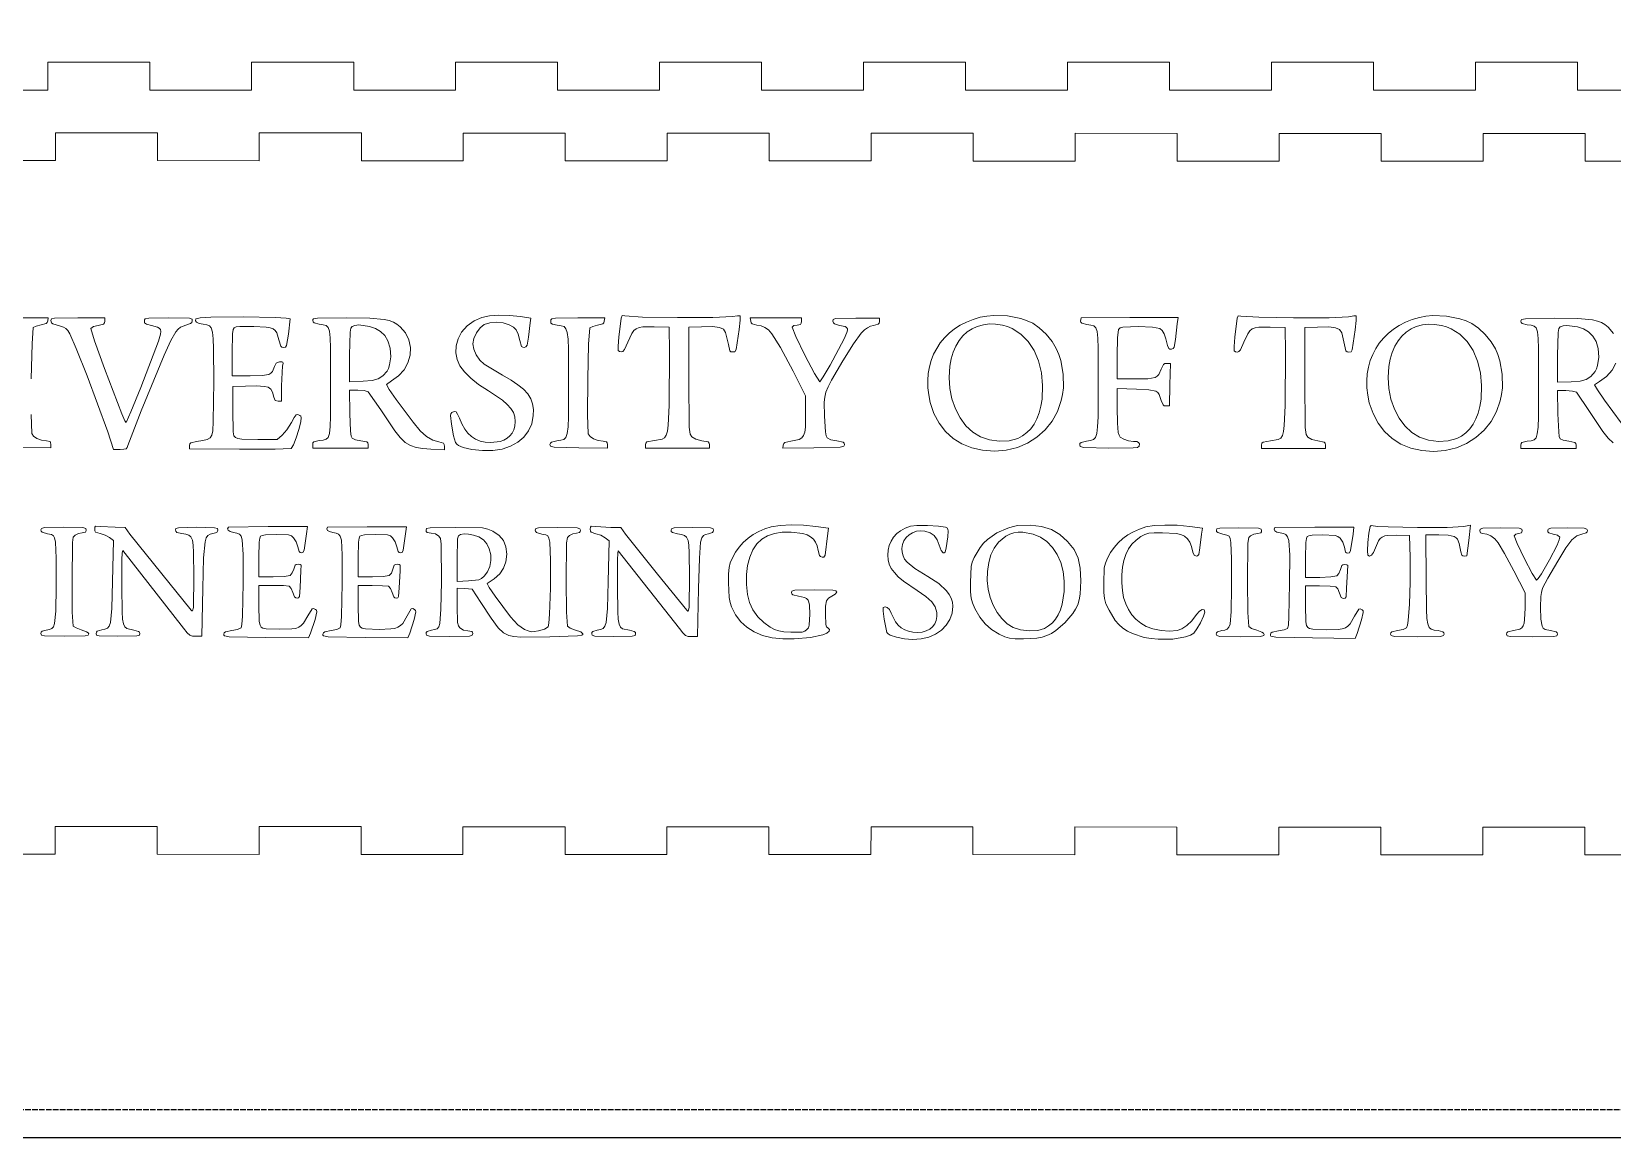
# Model space of a CAD drawing. Header units: millimetres. Extents: x 0 to 610, y 0 to 514.
# Drawn here: x 185.2 to 356.1, y 0 to 119.6 of the extents above; entities that cross this region are included whole.
import ezdxf

# ---------------------------------------------------------------- set-up
doc = ezdxf.new("R2010")
doc.units = ezdxf.units.MM
doc.header["$LTSCALE"] = 0.05
doc.linetypes.add('Dotted', pattern=[15, 12, -3])
doc.layers.get('0').update_dxf_attribs({"plot": 0})
doc.layers.add('CUT', color=1, linetype='Continuous', lineweight=0)
doc.layers.add('ETCH', color=5, linetype='Continuous', lineweight=0)

# ---------------------------------------------------------------- blocks, each defined once
blk = doc.blocks.new('back')
blk.add_lwpolyline([(303.21, 0), (314.23, 0), (314.23, 3), (325.26, 3), (325.26, 0), (336.28, 0), (336.28, 3), (347.31, 3), (347.31, 0), (358.33, 0), (358.33, 3), (369.36, 3), (369.36, 0), (380.38, 0), (380.38, 3), (391.41, 3), (391.41, 0), (402.44, 0), (402.44, 3), (413.46, 3), (413.46, 0), (424.49, 0), (424.49, 3), (435.51, 3), (435.51, 0), (446.54, 0), (446.54, 3), (457.56, 3), (457.56, 0), (468.59, 0), (468.59, 3), (479.62, 3), (479.62, 0), (490.64, 0)])
blk = doc.blocks.new('bottom_outer')
for points in [[(-303.21, 78), (-314.23, 78), (-314.23, 75), (-325.26, 75), (-325.26, 78), (-336.28, 78), (-336.28, 75), (-347.31, 75), (-347.31, 78), (-358.33, 78), (-358.33, 75), (-369.36, 75), (-369.36, 78), (-380.38, 78), (-380.38, 75), (-391.41, 75), (-391.41, 78), (-402.44, 78), (-402.44, 75), (-413.46, 75), (-413.46, 78), (-424.49, 78), (-424.49, 75), (-435.51, 75), (-435.51, 78), (-446.54, 78), (-446.54, 75), (-457.56, 75), (-457.56, 78), (-468.59, 78), (-468.59, 75), (-479.62, 75), (-479.62, 78), (-490.64, 78)], [(-490.64, 3), (-479.62, 3), (-479.62, 0), (-468.59, 0), (-468.59, 3), (-457.56, 3), (-457.56, 0), (-446.54, 0), (-446.54, 3), (-435.51, 3), (-435.51, 0), (-424.49, 0), (-424.49, 3), (-413.46, 3), (-413.46, 0), (-402.44, 0), (-402.44, 3), (-391.41, 3), (-391.41, 0), (-380.38, 0), (-380.38, 3), (-369.36, 3), (-369.36, 0), (-358.33, 0), (-358.33, 3), (-347.31, 3), (-347.31, 0), (-336.28, 0), (-336.28, 3), (-325.26, 3), (-325.26, 0), (-314.23, 0), (-314.23, 3), (-303.21, 3)]]:
    blk.add_lwpolyline(points)

msp = doc.modelspace()

# ---------------------------------------------------------------- linework, layer by layer
msp.add_lwpolyline([(0, 0), (610, 0), (610, 457), (0, 457)], close=True)
at = {"linetype": 'Dotted'}
msp.add_lwpolyline([(3, 3), (607, 3), (607, 454), (3, 454)], close=True, dxfattribs=at)
at = {"layer": 'ETCH'}
for points in [[(233.85, 88.66), (233.04, 88.3), (232.29, 87.75), (231.68, 87.08), (231.3, 86.36), (231.1, 85.57), (231.06, 84.83), (231.19, 84.12), (231.5, 83.43), (231.98, 82.76), (232.66, 82.09), (233.52, 81.41), (234.59, 80.71), (236.09, 79.7), (236.62, 79.24), (237.01, 78.8), (237.28, 78.36), (237.43, 77.9), (237.48, 77.42), (237.42, 76.91), (237.31, 76.5), (237.13, 76.14), (236.9, 75.84), (236.6, 75.59), (236.24, 75.39), (235.83, 75.25), (234.84, 75.14), (234.23, 75.18), (233.69, 75.29), (233.19, 75.49), (232.75, 75.77), (232.36, 76.14), (232.01, 76.59), (231.7, 77.14), (231.44, 77.77), (231.25, 78.21), (231.08, 78.44), (230.87, 78.49), (230.61, 78.37), (230.51, 78.25), (230.47, 78.04), (230.58, 77.1), (230.8, 75.84), (231.02, 75.14), (231.15, 74.94), (231.33, 74.8), (231.86, 74.59), (232.8, 74.39), (233.93, 74.27), (235.04, 74.27), (236.06, 74.42), (236.97, 74.72), (237.75, 75.16), (238.41, 75.71), (238.91, 76.39), (239.26, 77.17), (239.43, 78.04), (239.44, 78.7), (239.35, 79.3), (239.15, 79.86), (238.83, 80.38), (238.37, 80.89), (237.77, 81.38), (237.02, 81.89), (236.11, 82.41), (234.12, 83.59), (233.65, 84.04), (233.26, 84.62), (232.99, 85.23), (232.9, 85.79), (233, 86.38), (233.28, 86.98), (233.67, 87.52), (234.12, 87.88), (234.72, 88.07), (235.42, 88.14), (236.16, 88.07), (236.83, 87.86), (237.28, 87.61), (237.58, 87.3), (237.78, 86.84), (237.96, 86.16), (238.16, 85.52), (238.28, 85.43), (238.45, 85.42), (238.63, 85.49), (238.75, 85.65), (238.9, 86.54), (239.1, 88.09), (239.17, 88.58), (238.03, 88.75), (236.85, 88.87), (235.71, 88.9), (234.69, 88.83), (233.85, 88.66), (233.85, 88.66)], [(287.75, 88.68), (286.98, 88.45), (286.25, 88.16), (285.58, 87.81), (284.96, 87.41), (284.39, 86.95), (283.88, 86.45), (283.43, 85.9), (283.04, 85.31), (282.71, 84.68), (282.45, 84.01), (282.25, 83.31), (282.13, 82.59), (282.07, 81.84), (282.09, 81.06), (282.18, 80.27), (282.35, 79.47), (282.74, 78.28), (283.29, 77.24), (283.99, 76.34), (284.81, 75.58), (285.76, 74.99), (286.83, 74.55), (288, 74.29), (289.28, 74.2), (290.55, 74.3), (291.76, 74.59), (292.87, 75.06), (293.88, 75.7), (294.77, 76.5), (295.51, 77.43), (296.1, 78.49), (296.51, 79.66), (296.65, 80.34), (296.73, 81.05), (296.71, 82.53), (296.45, 83.99), (296.24, 84.66), (295.97, 85.29), (295.51, 86.05), (294.86, 86.83), (294.13, 87.52), (293.42, 88.02), (292.81, 88.3), (292.14, 88.53), (290.7, 88.83), (289.2, 88.88), (288.46, 88.81), (287.75, 88.68), (287.75, 88.68)], [(185.15, 82.01), (185.24, 85.79), (185.37, 87.56), (185.68, 87.71), (186.21, 87.84), (186.76, 88), (186.88, 88.12), (186.93, 88.29), (186.98, 88.63), (184.07, 88.63)], [(187.27, 88.33), (187.33, 88.09), (187.47, 87.96), (188.3, 87.73), (188.63, 87.61), (188.89, 87.46), (189.11, 87.23), (189.32, 86.9), (190.02, 85.31), (191.2, 82.33), (193.44, 76.27), (194.06, 74.39), (194.78, 74.39), (195.17, 74.4), (195.4, 74.45), (195.53, 74.58), (195.61, 74.82), (197.05, 78.56), (199.53, 84.57), (200.24, 86.16), (200.77, 87.11), (201.02, 87.4), (201.27, 87.6), (201.86, 87.81), (202.38, 87.99), (202.5, 88.12), (202.55, 88.29), (202.54, 88.48), (202.27, 88.58), (199.99, 88.63), (197.85, 88.59), (197.47, 88.52), (197.38, 88.4), (197.38, 88.06), (197.6, 87.93), (198.16, 87.78), (198.8, 87.61), (198.99, 87.49), (199.11, 87.34), (199.15, 87.13), (199.14, 86.86), (198.92, 86.08), (197.01, 81.09), (195.93, 78.45), (195.4, 77.3), (195.27, 77.47), (194.93, 78.25), (193.07, 83.15), (192, 86.11), (191.6, 87.47), (191.87, 87.66), (192.38, 87.79), (192.97, 87.94), (193.07, 88.06), (193.09, 88.26), (193.09, 88.63), (190.18, 88.63), (187.67, 88.59), (187.33, 88.5), (187.27, 88.33), (187.27, 88.33)], [(202.93, 88.52), (202.91, 88.3), (203.02, 88.14), (203.29, 88.01), (203.73, 87.92), (204.12, 87.86), (204.41, 87.75), (204.61, 87.52), (204.75, 87.08), (204.83, 86.36), (204.86, 85.28), (204.88, 81.73), (204.83, 77.41), (204.77, 76.38), (204.67, 75.92), (204.49, 75.65), (204.18, 75.47), (203.71, 75.34), (203, 75.23), (202.4, 75.09), (202.3, 74.98), (202.27, 74.8), (202.27, 74.46), (207.67, 74.43), (211.54, 74.43), (213.26, 74.5), (213.49, 74.88), (213.79, 75.64), (214.09, 76.54), (214.3, 77.37), (214.34, 77.84), (214.29, 77.98), (214.2, 78.07), (213.98, 78.17), (213.8, 78.12), (213.59, 77.84), (213.28, 77.29), (212.78, 76.5), (212.27, 75.91), (211.75, 75.45), (209.65, 75.45), (207.93, 75.51), (207.48, 75.57), (207.23, 75.67), (207.07, 75.86), (206.98, 76.27), (206.94, 78.55), (206.94, 81.2), (208.32, 81.24), (209.49, 81.25), (210.36, 81.2), (210.78, 81.1), (211.05, 80.91), (211.23, 80.57), (211.37, 80.02), (211.52, 79.68), (211.84, 79.59), (212.22, 79.59), (212.22, 81.26), (212.32, 83.42), (212.37, 83.68), (212.35, 83.82), (212.23, 83.86), (212, 83.84), (211.78, 83.8), (211.62, 83.71), (211.44, 83.35), (211.23, 82.8), (211.07, 82.62), (210.85, 82.5), (210.12, 82.37), (208.83, 82.34), (206.87, 82.35), (206.87, 84.86), (206.91, 86.9), (206.98, 87.35), (207.1, 87.55), (207.31, 87.63), (207.72, 87.68), (209.23, 87.67), (210.55, 87.6), (210.99, 87.53), (211.31, 87.41), (211.54, 87.24), (211.7, 86.99), (211.92, 86.23), (212.13, 85.55), (212.26, 85.44), (212.44, 85.41), (212.64, 85.44), (212.76, 85.62), (212.96, 86.84), (213.15, 88.5), (212.71, 88.59), (211.57, 88.66), (208.08, 88.71), (204.57, 88.67), (203.4, 88.61), (202.93, 88.52), (202.93, 88.52)], [(215.6, 88.33), (215.63, 88.17), (215.73, 88.07), (216.28, 87.93), (216.72, 87.87), (217.03, 87.78), (217.25, 87.57), (217.39, 87.16), (217.47, 86.45), (217.5, 85.36), (217.51, 81.67), (217.49, 77.96), (217.46, 76.85), (217.38, 76.12), (217.24, 75.69), (217.02, 75.48), (216.71, 75.39), (216.29, 75.34), (215.71, 75.21), (215.61, 75.09), (215.59, 74.9), (215.59, 74.53), (218.58, 74.53), (221.56, 74.53), (221.56, 74.9), (221.54, 75.09), (221.43, 75.21), (220.78, 75.33), (220.19, 75.44), (219.83, 75.59), (219.75, 75.82), (219.68, 76.35), (219.6, 78.28), (219.56, 80.81), (220.45, 80.81), (221.16, 80.75), (221.59, 80.62), (222.94, 78.66), (224.45, 76.4), (225.04, 75.67), (225.58, 75.15), (226.14, 74.8), (226.75, 74.58), (227.47, 74.47), (228.34, 74.41), (229.83, 74.33), (229.83, 74.71), (229.81, 74.92), (229.72, 75.05), (229.2, 75.19), (228.55, 75.37), (227.9, 75.77), (227.21, 76.41), (226.43, 77.32), (224.62, 79.77), (223.86, 80.88), (223.55, 81.42), (224.09, 81.79), (224.86, 82.33), (225.46, 83), (225.87, 83.76), (226.1, 84.58), (226.14, 85.42), (225.98, 86.23), (225.62, 86.99), (225.04, 87.65), (224.68, 87.93), (224.31, 88.16), (223.86, 88.33), (223.32, 88.45), (221.74, 88.58), (219.24, 88.62), (216.1, 88.58), (215.67, 88.49), (215.61, 88.42), (215.6, 88.33), (215.6, 88.33)], [(221.72, 87.68), (222.36, 87.47), (222.91, 87.15), (223.36, 86.7), (223.72, 86.12), (223.96, 85.35), (224.01, 84.41), (223.89, 83.52), (223.77, 83.15), (223.62, 82.86), (223.16, 82.33), (222.67, 82), (222, 81.83), (221.03, 81.76), (219.57, 81.7), (219.57, 84.61), (219.62, 87.07), (219.71, 87.51), (219.85, 87.68), (220.15, 87.8), (220.55, 87.84), (221.72, 87.68), (221.72, 87.68)], [(241.32, 88.38), (241.32, 88.04), (241.51, 87.92), (242.02, 87.81), (242.44, 87.75), (242.75, 87.66), (242.96, 87.44), (243.1, 87.01), (243.18, 86.3), (243.22, 85.21), (243.23, 81.56), (243.22, 77.91), (243.18, 76.82), (243.09, 76.11), (242.95, 75.69), (242.73, 75.47), (242.41, 75.38), (241.99, 75.32), (241.38, 75.17), (241.27, 75.06), (241.23, 74.91), (241.3, 74.73), (241.67, 74.64), (244.34, 74.55), (247.44, 74.52), (247.44, 74.9), (247.42, 75.1), (247.35, 75.21), (246.98, 75.29), (246.44, 75.35), (245.94, 75.53), (245.56, 75.78), (245.37, 76.08), (245.3, 78.12), (245.32, 81.99), (245.41, 85.76), (245.54, 87.53), (245.85, 87.68), (246.38, 87.81), (246.93, 87.97), (247.05, 88.09), (247.1, 88.27), (247.15, 88.61), (244.24, 88.61), (241.84, 88.57), (241.42, 88.5), (241.32, 88.38), (241.32, 88.38)], [(248.91, 88.59), (248.66, 86.54), (248.59, 85.54), (248.6, 85.07), (248.74, 84.97), (248.96, 84.93), (249.11, 84.99), (249.27, 85.18), (249.64, 86), (250.07, 86.93), (250.29, 87.23), (250.55, 87.44), (250.87, 87.57), (251.28, 87.64), (252.48, 87.65), (254.1, 87.61), (254.15, 84.93), (254.1, 79.14), (254, 77.02), (253.93, 76.36), (253.81, 75.92), (253.63, 75.64), (253.37, 75.48), (252.53, 75.34), (251.72, 75.2), (251.6, 75.08), (251.57, 74.89), (251.57, 74.52), (255.01, 74.52), (258.46, 74.51), (258.46, 74.88), (258.43, 75.08), (258.33, 75.2), (257.66, 75.33), (256.99, 75.48), (256.56, 75.74), (256.38, 76.03), (256.29, 76.8), (256.24, 81.83), (256.24, 87.61), (257.62, 87.65), (258.81, 87.66), (259.56, 87.58), (259.99, 87.38), (260.22, 87.02), (260.53, 85.74), (260.68, 85.06), (260.8, 84.95), (260.99, 84.92), (261.23, 84.95), (261.37, 85.2), (261.68, 87.34), (261.79, 88.37), (261.79, 88.84), (261.52, 88.84), (260.96, 88.75), (258.85, 88.65), (255.02, 88.64), (251.25, 88.7), (249.32, 88.82), (249.04, 88.85), (248.91, 88.59), (248.91, 88.59)], [(262.94, 88.26), (262.98, 88.08), (263.09, 87.96), (263.61, 87.83), (264.06, 87.74), (264.46, 87.58), (264.84, 87.3), (265.23, 86.87), (266.16, 85.4), (267.51, 82.84), (268.87, 80.19), (268.87, 78.45), (268.84, 76.8), (268.77, 76.26), (268.64, 75.89), (268.45, 75.63), (268.17, 75.47), (267.28, 75.29), (266.63, 75.15), (266.51, 75.03), (266.45, 74.85), (266.4, 74.51), (269.74, 74.54), (272.62, 74.62), (273.01, 74.72), (273.08, 74.89), (273.05, 75.05), (272.93, 75.16), (272.25, 75.31), (271.61, 75.44), (271.21, 75.63), (271.1, 75.84), (271.02, 76.27), (270.91, 77.98), (270.87, 79.48), (270.93, 80.04), (271.06, 80.57), (271.3, 81.16), (271.66, 81.87), (272.89, 83.96), (274.03, 85.79), (274.87, 86.94), (275.22, 87.3), (275.55, 87.55), (275.87, 87.7), (276.19, 87.78), (276.72, 87.92), (276.81, 88.04), (276.84, 88.23), (276.84, 88.59), (274.3, 88.59), (272.09, 88.55), (271.83, 88.45), (271.82, 88.26), (271.87, 88.08), (271.99, 87.96), (272.53, 87.8), (273.13, 87.66), (273.29, 87.57), (273.38, 87.44), (273.4, 87.27), (273.34, 87.03), (273.02, 86.33), (271.51, 83.51), (270.76, 82.24), (270.39, 81.71), (269.83, 82.6), (268.79, 84.57), (267.81, 86.59), (267.41, 87.6), (267.6, 87.77), (267.96, 87.83), (268.33, 87.9), (268.4, 88.02), (268.42, 88.21), (268.42, 88.6), (265.65, 88.6), (262.89, 88.6), (262.94, 88.26), (262.94, 88.26)], [(290.14, 87.81), (290.68, 87.66), (291.19, 87.45), (292.12, 86.86), (292.91, 86.07), (293.56, 85.09), (294.04, 83.96), (294.36, 82.68), (294.49, 81.3), (294.43, 79.83), (294.3, 79.05), (294.12, 78.34), (293.88, 77.7), (293.57, 77.13), (293.22, 76.62), (292.8, 76.2), (292.33, 75.85), (291.81, 75.57), (290.88, 75.33), (289.81, 75.28), (288.73, 75.41), (287.78, 75.73), (286.94, 76.25), (286.19, 76.95), (285.56, 77.8), (285.06, 78.77), (284.68, 79.84), (284.45, 80.98), (284.37, 82.17), (284.46, 83.38), (284.61, 84.17), (284.83, 84.9), (285.12, 85.56), (285.47, 86.15), (285.88, 86.66), (286.35, 87.09), (286.86, 87.43), (287.43, 87.68), (288.1, 87.87), (288.74, 87.95), (289.4, 87.93), (290.14, 87.81), (290.14, 87.81)], [(298.64, 88.6), (298.58, 88.26), (298.61, 88.13), (298.73, 88.03), (299.27, 87.89), (299.7, 87.83), (300.01, 87.74), (300.23, 87.54), (300.37, 87.12), (300.45, 86.41), (300.48, 85.32), (300.49, 81.63), (300.48, 77.92), (300.44, 76.81), (300.35, 76.09), (300.21, 75.66), (299.99, 75.45), (299.67, 75.35), (299.25, 75.29), (298.64, 75.14), (298.53, 75.04), (298.5, 74.88), (298.56, 74.71), (298.94, 74.61), (301.65, 74.53), (304.29, 74.54), (304.75, 74.61), (304.91, 74.74), (304.96, 74.98), (304.87, 75.14), (304.66, 75.23), (304.3, 75.26), (303.77, 75.32), (303.26, 75.48), (302.88, 75.72), (302.76, 75.93), (302.67, 76.23), (302.58, 77.22), (302.55, 78.91), (302.56, 80.96), (304.64, 80.89), (305.99, 80.84), (306.72, 80.69), (306.94, 80.55), (307.09, 80.34), (307.32, 79.67), (307.51, 79.2), (307.64, 79.11), (307.84, 79.09), (308.2, 79.09), (308.25, 81.38), (308.3, 83.68), (307.9, 83.68), (307.7, 83.66), (307.55, 83.56), (307.32, 83.07), (307.07, 82.49), (306.89, 82.3), (306.65, 82.17), (305.86, 82.03), (304.52, 82), (302.56, 82), (302.56, 84.54), (302.6, 86.44), (302.71, 87.37), (302.86, 87.53), (303.16, 87.61), (304.82, 87.66), (306.37, 87.61), (307.15, 87.46), (307.41, 87.25), (307.63, 86.88), (307.82, 86.34), (307.99, 85.62), (308.13, 85.29), (308.25, 85.23), (308.42, 85.24), (308.6, 85.3), (308.72, 85.45), (308.87, 86.28), (309.05, 87.97), (309.14, 88.65), (303.92, 88.66), (298.64, 88.6), (298.64, 88.6)], [(315.51, 88.56), (315.26, 86.51), (315.19, 85.51), (315.2, 85.04), (315.34, 84.94), (315.56, 84.9), (315.71, 84.96), (315.87, 85.15), (316.25, 85.97), (316.67, 86.9), (316.89, 87.2), (317.15, 87.41), (317.47, 87.54), (317.88, 87.61), (319.08, 87.62), (320.7, 87.58), (320.75, 84.9), (320.7, 79.11), (320.6, 76.99), (320.53, 76.33), (320.41, 75.89), (320.23, 75.61), (319.97, 75.45), (319.13, 75.32), (318.32, 75.17), (318.2, 75.05), (318.17, 74.86), (318.17, 74.49), (321.61, 74.49), (325.06, 74.49), (325.06, 74.85), (325.03, 75.05), (324.93, 75.17), (324.26, 75.3), (323.59, 75.45), (323.16, 75.71), (322.98, 76), (322.89, 76.77), (322.84, 81.81), (322.84, 87.58), (324.22, 87.62), (325.42, 87.63), (326.16, 87.55), (326.59, 87.35), (326.83, 86.99), (327.13, 85.71), (327.28, 85.03), (327.4, 84.92), (327.59, 84.9), (327.83, 84.92), (327.97, 85.17), (328.28, 87.31), (328.39, 88.34), (328.39, 88.82), (328.12, 88.82), (327.56, 88.72), (325.45, 88.62), (321.62, 88.61), (317.85, 88.67), (315.92, 88.79), (315.64, 88.82), (315.51, 88.56), (315.51, 88.56)], [(335.22, 88.66), (334.44, 88.43), (333.72, 88.14), (333.04, 87.79), (332.42, 87.39), (331.85, 86.93), (331.34, 86.43), (330.89, 85.88), (330.5, 85.29), (330.18, 84.66), (329.91, 83.99), (329.72, 83.29), (329.59, 82.57), (329.53, 81.81), (329.55, 81.04), (329.64, 80.25), (329.81, 79.44), (330.21, 78.26), (330.76, 77.22), (331.45, 76.32), (332.27, 75.56), (333.23, 74.97), (334.29, 74.53), (335.47, 74.27), (336.74, 74.17), (338.01, 74.28), (339.22, 74.57), (340.33, 75.04), (341.34, 75.68), (342.23, 76.48), (342.97, 77.41), (343.56, 78.47), (343.97, 79.64), (344.11, 80.32), (344.19, 81.03), (344.17, 82.51), (343.91, 83.96), (343.7, 84.64), (343.44, 85.27), (342.97, 86.03), (342.33, 86.81), (341.6, 87.49), (340.88, 88), (340.27, 88.28), (339.6, 88.51), (338.16, 88.81), (336.66, 88.86), (335.92, 88.79), (335.22, 88.66), (335.22, 88.66)], [(337.6, 87.79), (338.14, 87.64), (338.65, 87.43), (339.58, 86.84), (340.38, 86.05), (341.02, 85.07), (341.51, 83.93), (341.82, 82.66), (341.95, 81.28), (341.89, 79.81), (341.76, 79.03), (341.58, 78.32), (341.34, 77.68), (341.04, 77.1), (340.68, 76.6), (340.26, 76.18), (339.79, 75.83), (339.27, 75.55), (338.34, 75.31), (337.27, 75.26), (336.19, 75.39), (335.24, 75.71), (334.4, 76.23), (333.66, 76.93), (333.03, 77.78), (332.52, 78.75), (332.14, 79.82), (331.91, 80.96), (331.84, 82.15), (331.92, 83.36), (332.07, 84.15), (332.29, 84.88), (332.58, 85.54), (332.93, 86.13), (333.34, 86.64), (333.81, 87.07), (334.33, 87.41), (334.89, 87.66), (335.56, 87.85), (336.2, 87.93), (336.86, 87.91), (337.6, 87.79), (337.6, 87.79)], [(356.22, 86.93), (355.64, 87.59), (355.28, 87.88), (354.9, 88.1), (354.46, 88.27), (353.92, 88.39), (352.34, 88.53), (349.84, 88.56), (346.7, 88.52), (346.27, 88.43), (346.21, 88.36), (346.19, 88.27), (346.19, 88.27)], [(346.19, 88.27), (346.22, 88.12), (346.33, 88.01), (346.88, 87.87), (347.31, 87.81), (347.63, 87.72), (347.85, 87.52), (347.99, 87.1), (348.07, 86.39), (348.1, 85.3), (348.1, 81.61), (348.09, 77.9), (348.05, 76.79), (347.97, 76.07), (347.83, 75.64), (347.62, 75.42), (347.31, 75.33), (346.89, 75.29), (346.31, 75.15), (346.21, 75.03), (346.19, 74.84), (346.19, 74.48), (349.17, 74.48), (352.16, 74.47), (352.16, 74.84), (352.14, 75.04), (352.03, 75.15), (351.38, 75.27), (350.78, 75.38), (350.43, 75.53), (350.35, 75.77), (350.28, 76.29), (350.2, 78.23), (350.16, 80.75), (351.04, 80.75), (351.76, 80.69), (352.19, 80.57), (353.54, 78.61), (355.04, 76.34), (355.63, 75.61), (356.18, 75.09)], [(352.32, 87.63), (352.96, 87.42), (353.5, 87.09), (353.96, 86.64), (354.32, 86.06), (354.55, 85.29), (354.61, 84.36), (354.49, 83.46), (354.37, 83.09), (354.21, 82.8), (353.76, 82.27), (353.26, 81.95), (352.6, 81.78), (351.63, 81.7), (350.17, 81.64), (350.17, 84.55), (350.22, 87.02), (350.3, 87.46), (350.45, 87.63), (350.75, 87.75), (351.15, 87.79), (352.32, 87.63), (352.32, 87.63)], [(357.03, 77.26), (355.22, 79.71), (354.46, 80.83), (354.15, 81.36), (354.69, 81.73), (355.46, 82.27), (356.06, 82.94), (356.47, 83.71)], [(184.17, 74.58), (187.27, 74.55), (187.27, 74.93), (187.25, 75.12), (187.18, 75.24), (186.81, 75.31), (186.27, 75.38), (185.77, 75.56), (185.39, 75.81), (185.2, 76.11), (185.13, 78.15)], [(186.19, 65.7), (186.22, 65.55), (186.34, 65.44), (186.91, 65.27), (187.34, 65.18), (187.57, 65.05), (187.68, 64.81), (187.77, 64.36), (187.84, 62.63), (187.84, 59.53), (187.8, 56.91), (187.67, 55.56), (187.55, 55.21), (187.37, 55.02), (187.12, 54.92), (186.78, 54.86), (186.32, 54.72), (186.22, 54.61), (186.18, 54.47), (186.25, 54.31), (186.58, 54.23), (188.8, 54.18), (190.98, 54.23), (191.31, 54.3), (191.36, 54.44), (191.29, 54.56), (191.13, 54.68), (190.56, 54.89), (190, 55.09), (189.69, 55.28), (189.59, 56.8), (189.56, 60.18), (189.6, 64.32), (189.7, 64.91), (189.89, 65.11), (190.26, 65.29), (190.66, 65.36), (191, 65.43), (191.07, 65.52), (191.09, 65.66), (191.04, 65.83), (190.74, 65.93), (188.64, 65.97), (186.57, 65.93), (186.25, 65.85), (186.19, 65.7), (186.19, 65.7)], [(192.01, 65.79), (192.03, 65.58), (192.11, 65.45), (192.59, 65.3), (193.14, 65.13), (193.61, 64.87), (194.04, 64.53), (193.95, 60.11), (193.87, 57.2), (193.71, 55.68), (193.58, 55.29), (193.38, 55.06), (193.12, 54.94), (192.77, 54.87), (192.29, 54.73), (192.19, 54.62), (192.16, 54.47), (192.21, 54.31), (192.5, 54.22), (194.53, 54.18), (196.55, 54.22), (196.84, 54.31), (196.9, 54.47), (196.87, 54.61), (196.76, 54.71), (196.23, 54.85), (195.49, 55.01), (195.27, 55.19), (195.12, 55.51), (195.03, 56.04), (194.98, 56.84), (194.94, 59.49), (194.95, 62.44), (194.99, 63.22), (195.04, 63.44), (201.63, 55.06), (202.02, 54.57), (202.3, 54.3), (202.57, 54.2), (202.95, 54.18), (203.59, 54.18), (203.7, 59.35), (203.79, 62.66), (203.94, 64.39), (204.06, 64.84), (204.24, 65.09), (204.48, 65.22), (204.79, 65.29), (205.2, 65.42), (205.3, 65.53), (205.33, 65.67), (205.27, 65.84), (204.98, 65.92), (203.03, 65.97), (201.08, 65.92), (200.79, 65.84), (200.73, 65.68), (200.77, 65.53), (200.88, 65.42), (201.44, 65.28), (201.87, 65.21), (202.19, 65.11), (202.42, 64.92), (202.57, 64.58), (202.66, 64.04), (202.71, 63.24), (202.72, 60.65), (202.68, 57.31), (202.6, 56.93), (202.53, 56.94), (202.45, 57.02), (199.26, 60.93), (195.82, 65.23), (195.3, 65.95), (194.23, 65.97), (192.59, 66.06), (192.1, 66.09), (192.02, 65.99), (192.01, 65.79), (192.01, 65.79)], [(206.46, 65.98), (206.37, 65.8), (206.45, 65.64), (206.67, 65.5), (207.03, 65.41), (207.38, 65.34), (207.65, 65.23), (207.83, 65), (207.96, 64.6), (208.06, 63.01), (208.05, 59.95), (207.98, 56.34), (207.92, 55.44), (207.83, 55.09), (207.46, 54.93), (206.84, 54.82), (206.16, 54.67), (206.02, 54.56), (205.97, 54.4), (205.96, 54.3), (206.03, 54.23), (206.54, 54.13), (210.53, 54.05), (215.14, 54), (215.35, 54.52), (215.83, 56.01), (216.01, 56.81), (215.98, 56.99), (215.87, 57.09), (215.68, 57.2), (215.52, 57.16), (215.06, 56.39), (214.59, 55.59), (214.35, 55.33), (214.08, 55.15), (213.74, 55.04), (213.31, 54.97), (212.04, 54.94), (210.56, 54.99), (210.2, 55.06), (210.01, 55.18), (209.89, 55.39), (209.81, 55.78), (209.76, 57.56), (209.77, 59.69), (211.28, 59.68), (212.43, 59.66), (213.04, 59.59), (213.26, 59.35), (213.44, 58.9), (213.63, 58.44), (213.75, 58.34), (213.9, 58.31), (214.06, 58.34), (214.15, 58.49), (214.21, 59.44), (214.3, 61.28), (214.33, 61.88), (214.23, 61.96), (214.01, 61.98), (213.81, 61.96), (213.68, 61.88), (213.53, 61.44), (213.37, 61.03), (213.13, 60.76), (212.48, 60.65), (211.31, 60.6), (209.77, 60.6), (209.77, 62.72), (209.81, 64.36), (209.87, 64.8), (209.95, 65.01), (210.13, 65.09), (210.48, 65.15), (211.64, 65.2), (212.97, 65.14), (213.27, 65.03), (213.5, 64.84), (213.78, 64.4), (213.96, 63.85), (214.1, 63.34), (214.21, 63.24), (214.34, 63.2), (214.52, 63.25), (214.65, 63.49), (214.91, 65.27), (215, 66.04), (210.76, 66.04), (206.46, 65.98), (206.46, 65.98)], [(217.18, 65.97), (217.09, 65.8), (217.17, 65.63), (217.39, 65.5), (217.74, 65.41), (218.1, 65.34), (218.36, 65.22), (218.55, 64.99), (218.68, 64.59), (218.78, 63), (218.77, 59.94), (218.69, 56.33), (218.63, 55.43), (218.55, 55.09), (218.18, 54.93), (217.56, 54.81), (216.88, 54.66), (216.74, 54.55), (216.68, 54.4), (216.68, 54.3), (216.74, 54.22), (217.26, 54.13), (221.25, 54.05), (225.85, 54), (226.07, 54.52), (226.54, 56), (226.73, 56.81), (226.7, 56.98), (226.59, 57.09), (226.39, 57.19), (226.24, 57.15), (225.78, 56.39), (225.31, 55.58), (225.07, 55.33), (224.8, 55.15), (224.46, 55.03), (224.03, 54.97), (222.76, 54.93), (221.27, 54.98), (220.92, 55.06), (220.73, 55.18), (220.6, 55.38), (220.53, 55.78), (220.48, 57.55), (220.48, 59.68), (222, 59.68), (223.14, 59.65), (223.76, 59.59), (223.98, 59.35), (224.16, 58.9), (224.35, 58.43), (224.47, 58.33), (224.62, 58.3), (224.78, 58.33), (224.87, 58.48), (224.92, 59.43), (225.02, 61.27), (225.05, 61.88), (224.94, 61.96), (224.72, 61.98), (224.53, 61.95), (224.4, 61.87), (224.25, 61.44), (224.09, 61.02), (223.85, 60.75), (223.2, 60.65), (222.03, 60.6), (220.48, 60.6), (220.48, 62.71), (220.53, 64.35), (220.59, 64.8), (220.67, 65.01), (220.85, 65.09), (221.19, 65.15), (222.35, 65.19), (223.68, 65.14), (223.99, 65.03), (224.22, 64.84), (224.5, 64.4), (224.68, 63.84), (224.82, 63.34), (224.92, 63.23), (225.06, 63.2), (225.24, 63.24), (225.36, 63.49), (225.63, 65.27), (225.72, 66.03), (221.48, 66.03), (217.18, 65.97), (217.18, 65.97)], [(227.83, 65.65), (227.86, 65.5), (227.94, 65.4), (228.37, 65.34), (228.85, 65.26), (229.23, 65.02), (229.4, 64.76), (229.48, 64.13), (229.49, 60.07), (229.44, 57.11), (229.32, 55.58), (229.2, 55.21), (229.02, 55), (228.76, 54.9), (228.43, 54.84), (227.96, 54.7), (227.86, 54.6), (227.83, 54.46), (227.89, 54.29), (228.2, 54.21), (230.36, 54.16), (232.53, 54.21), (232.83, 54.3), (232.88, 54.47), (232.86, 54.62), (232.77, 54.71), (232.35, 54.78), (231.87, 54.86), (231.5, 55.08), (231.34, 55.31), (231.25, 55.66), (231.2, 57.39), (231.2, 59.38), (232.01, 59.34), (232.81, 59.29), (233.74, 57.84), (234.87, 56.13), (235.63, 55.11), (236.22, 54.56), (236.8, 54.28), (237.33, 54.15), (238.07, 54.08), (241.21, 54.11), (244.19, 54.23), (244.69, 54.31), (244.78, 54.37), (244.79, 54.43), (244.55, 54.66), (244, 54.86), (243.43, 55.06), (243.12, 55.26), (243.03, 56.78), (242.99, 60.16), (243.03, 64.3), (243.13, 64.88), (243.33, 65.09), (243.69, 65.26), (244.09, 65.33), (244.43, 65.4), (244.5, 65.5), (244.52, 65.64), (244.47, 65.81), (244.18, 65.9), (242.07, 65.95), (240, 65.91), (239.69, 65.83), (239.62, 65.67), (239.66, 65.53), (239.78, 65.42), (240.34, 65.24), (240.77, 65.15), (241, 65.03), (241.12, 64.79), (241.2, 64.34), (241.3, 62.42), (241.29, 59.4), (241.19, 56.56), (241.11, 55.61), (241.03, 55.19), (240.63, 54.96), (239.99, 54.77), (239.52, 54.69), (239.18, 54.68), (238.86, 54.76), (238.47, 54.93), (237.76, 55.43), (236.97, 56.27), (235.31, 58.51), (234.66, 59.47), (234.43, 59.89), (235.21, 60.41), (235.8, 60.92), (236.22, 61.53), (236.47, 62.24), (236.56, 63.06), (236.47, 63.87), (236.2, 64.54), (235.73, 65.09), (235.05, 65.54), (234.52, 65.78), (233.92, 65.9), (231.02, 65.95), (228.27, 65.91), (227.9, 65.82), (227.83, 65.65), (227.83, 65.65)], [(233.54, 64.93), (234.03, 64.61), (234.41, 64.17), (234.67, 63.62), (234.82, 63), (234.84, 62.37), (234.73, 61.74), (234.49, 61.16), (234.11, 60.67), (233.83, 60.44), (233.53, 60.3), (232.42, 60.17), (231.2, 60.09), (231.2, 62.57), (231.25, 64.73), (231.35, 65.05), (231.55, 65.17), (231.94, 65.25), (232.43, 65.23), (232.98, 65.12), (233.54, 64.93), (233.54, 64.93)], [(245.59, 65.76), (245.62, 65.56), (245.7, 65.43), (246.18, 65.27), (246.73, 65.11), (247.2, 64.84), (247.63, 64.51), (247.54, 60.08), (247.45, 57.18), (247.3, 55.66), (247.16, 55.26), (246.97, 55.04), (246.7, 54.92), (246.35, 54.85), (245.88, 54.7), (245.77, 54.6), (245.74, 54.45), (245.8, 54.29), (246.09, 54.2), (248.12, 54.16), (250.13, 54.2), (250.43, 54.28), (250.49, 54.45), (250.46, 54.59), (250.35, 54.69), (249.82, 54.83), (249.08, 54.99), (248.86, 55.16), (248.71, 55.48), (248.62, 56.02), (248.57, 56.82), (248.53, 59.47), (248.54, 62.41), (248.57, 63.19), (248.62, 63.42), (255.22, 55.04), (255.6, 54.55), (255.88, 54.28), (256.16, 54.17), (256.54, 54.15), (257.18, 54.15), (257.29, 59.33), (257.38, 62.64), (257.52, 64.37), (257.65, 64.81), (257.83, 65.07), (258.06, 65.19), (258.38, 65.27), (258.79, 65.4), (258.88, 65.51), (258.91, 65.65), (258.86, 65.81), (258.57, 65.9), (256.62, 65.94), (254.67, 65.9), (254.38, 65.81), (254.32, 65.65), (254.35, 65.51), (254.47, 65.4), (255.03, 65.25), (255.45, 65.19), (255.78, 65.08), (256, 64.89), (256.16, 64.55), (256.25, 64.02), (256.29, 63.22), (256.31, 60.63), (256.27, 57.29), (256.18, 56.91), (256.12, 56.91), (256.03, 57), (252.85, 60.91), (249.41, 65.21), (248.89, 65.93), (247.81, 65.95), (246.18, 66.04), (245.68, 66.07), (245.61, 65.97), (245.59, 65.76), (245.59, 65.76)], [(265.16, 66), (264.47, 65.8), (263.82, 65.52), (263.2, 65.19), (262.64, 64.79), (262.13, 64.33), (261.67, 63.83), (261.28, 63.27), (260.96, 62.68), (260.72, 62.12), (260.59, 61.61), (260.54, 60.95), (260.53, 59.97), (260.6, 58.38), (260.7, 57.85), (260.87, 57.35), (261.3, 56.5), (261.85, 55.76), (262.52, 55.15), (263.31, 54.65), (264.22, 54.27), (265.25, 54.02), (266.39, 53.89), (267.64, 53.89), (269.4, 54.05), (270.72, 54.35), (271.15, 54.53), (271.41, 54.72), (271.45, 54.91), (271.27, 55.1), (271.13, 55.22), (271.05, 55.46), (271.01, 56.52), (271.03, 57.45), (271.12, 58), (271.33, 58.3), (271.71, 58.51), (272.08, 58.73), (272.23, 58.95), (272.15, 59.08), (271.8, 59.16), (269.78, 59.2), (267.69, 59.16), (267.39, 59.07), (267.33, 58.91), (267.37, 58.76), (267.49, 58.66), (268.1, 58.51), (268.76, 58.37), (268.98, 58.26), (269.13, 58.09), (269.23, 57.86), (269.29, 57.54), (269.32, 56.58), (269.26, 55.4), (269.17, 55.11), (269, 54.9), (268.78, 54.73), (268.5, 54.64), (267.27, 54.64), (266.5, 54.68), (265.96, 54.77), (265.51, 54.92), (265.03, 55.16), (264.34, 55.66), (263.7, 56.3), (263.17, 57.04), (262.8, 57.82), (262.59, 58.7), (262.48, 59.77), (262.48, 60.86), (262.59, 61.84), (262.82, 62.75), (263.15, 63.52), (263.58, 64.17), (264.12, 64.68), (264.75, 65.06), (265.5, 65.31), (266.35, 65.44), (267.32, 65.45), (268.57, 65.29), (269.04, 65.15), (269.41, 64.95), (269.71, 64.69), (269.94, 64.36), (270.1, 63.96), (270.21, 63.47), (270.37, 62.93), (270.48, 62.8), (270.64, 62.75), (270.84, 62.75), (270.97, 62.97), (271.24, 65.03), (271.35, 65.87), (269.97, 66.06), (268.63, 66.19), (267.32, 66.22), (266.13, 66.16), (265.16, 66), (265.16, 66)], [(280.2, 66.1), (279.63, 65.88), (279.14, 65.6), (278.72, 65.28), (278.37, 64.9), (278.1, 64.48), (277.9, 64.01), (277.79, 63.5), (277.74, 62.95), (277.79, 62.45), (277.91, 61.97), (278.13, 61.51), (278.46, 61.06), (278.89, 60.6), (279.44, 60.14), (280.91, 59.13), (281.88, 58.49), (282.52, 57.92), (282.89, 57.37), (283.05, 56.76), (283.07, 56.31), (282.99, 55.89), (282.83, 55.52), (282.59, 55.21), (282.28, 54.95), (281.9, 54.76), (281.46, 54.64), (280.97, 54.6), (280.46, 54.63), (280, 54.72), (279.58, 54.88), (279.21, 55.1), (278.88, 55.38), (278.59, 55.74), (278.12, 56.67), (277.92, 57.07), (277.7, 57.31), (277.47, 57.38), (277.25, 57.28), (277.25, 56.88), (277.36, 56.05), (277.66, 54.59), (277.78, 54.45), (278, 54.32), (278.68, 54.08), (279.54, 53.9), (280.44, 53.84), (281.35, 53.91), (282.18, 54.1), (282.92, 54.42), (283.56, 54.85), (284.07, 55.38), (284.46, 55.99), (284.7, 56.68), (284.79, 57.43), (284.74, 57.87), (284.61, 58.29), (284.4, 58.71), (284.11, 59.11), (283.27, 59.9), (282.08, 60.66), (280.68, 61.5), (279.83, 62.2), (279.56, 62.53), (279.4, 62.88), (279.3, 63.26), (279.28, 63.68), (279.33, 64.11), (279.49, 64.51), (279.74, 64.86), (280.05, 65.15), (280.43, 65.38), (280.85, 65.53), (281.3, 65.6), (281.77, 65.56), (282.32, 65.38), (282.76, 65.07), (283.09, 64.61), (283.32, 64.02), (283.52, 63.44), (283.75, 63.2), (283.85, 63.2), (283.95, 63.29), (284.08, 63.74), (284.25, 64.94), (284.29, 65.59), (284.21, 65.88), (283.99, 65.99), (283.22, 66.1), (282.04, 66.16), (280.88, 66.16), (280.2, 66.1), (280.2, 66.1)], [(290.74, 65.88), (289.53, 65.35), (288.53, 64.66), (288.11, 64.25), (287.73, 63.79), (287.1, 62.71), (286.89, 62.2), (286.77, 61.71), (286.7, 60.03), (286.71, 58.99), (286.77, 58.32), (286.91, 57.79), (287.17, 57.19), (287.69, 56.26), (288.28, 55.51), (288.98, 54.91), (289.81, 54.41), (290.41, 54.13), (290.92, 53.98), (291.52, 53.92), (292.44, 53.91), (293.86, 53.99), (294.44, 54.1), (294.96, 54.26), (295.45, 54.49), (295.92, 54.79), (296.9, 55.65), (297.76, 56.63), (298.06, 57.11), (298.29, 57.59), (298.45, 58.12), (298.55, 58.72), (298.63, 60.18), (298.56, 61.55), (298.33, 62.63), (297.89, 63.55), (297.19, 64.44), (296.36, 65.2), (295.44, 65.73), (294.38, 66.05), (293.13, 66.19), (291.82, 66.17), (291.31, 66.06), (290.74, 65.88), (290.74, 65.88)], [(293.45, 65.24), (294.25, 64.91), (294.96, 64.42), (295.56, 63.78), (296.06, 63.03), (296.45, 62.16), (296.71, 61.19), (296.83, 60.14), (296.82, 59.03), (296.6, 57.64), (296.42, 57.05), (296.18, 56.51), (295.89, 56.05), (295.54, 55.65), (295.14, 55.31), (294.69, 55.04), (293.96, 54.82), (293.05, 54.77), (292.11, 54.87), (291.31, 55.13), (290.66, 55.54), (290.08, 56.09), (289.57, 56.76), (289.15, 57.54), (288.83, 58.39), (288.61, 59.29), (288.5, 60.23), (288.52, 61.18), (288.66, 62.16), (288.9, 62.99), (289.26, 63.7), (289.73, 64.34), (290.12, 64.7), (290.52, 64.99), (290.94, 65.21), (291.39, 65.36), (291.86, 65.44), (292.36, 65.44), (293.45, 65.24), (293.45, 65.24)], [(305.66, 66), (304.97, 65.77), (304.32, 65.48), (303.72, 65.14), (303.17, 64.74), (302.67, 64.29), (302.23, 63.78), (301.84, 63.23), (301.52, 62.63), (301.29, 62.08), (301.16, 61.58), (301.09, 59.94), (301.1, 58.91), (301.17, 58.25), (301.34, 57.7), (301.67, 57), (302.35, 55.9), (302.73, 55.45), (303.16, 55.07), (303.65, 54.75), (304.19, 54.47), (305.48, 54.06), (306.21, 53.93), (306.99, 53.86), (308.57, 53.88), (309.95, 54.12), (310.47, 54.3), (310.83, 54.53), (311.16, 54.97), (311.56, 55.65), (311.9, 56.34), (312.04, 56.79), (311.96, 57.05), (311.75, 57.09), (311.46, 56.9), (311.13, 56.52), (310.63, 55.87), (310.08, 55.36), (309.54, 54.99), (309.04, 54.8), (308.21, 54.74), (307.3, 54.8), (306.42, 54.97), (305.68, 55.25), (305.09, 55.6), (304.57, 56.02), (304.12, 56.51), (303.76, 57.06), (303.47, 57.68), (303.25, 58.37), (303.11, 59.13), (303.04, 59.97), (303.04, 60.84), (303.11, 61.64), (303.26, 62.38), (303.49, 63.04), (303.78, 63.63), (304.15, 64.15), (304.59, 64.59), (305.11, 64.96), (305.55, 65.19), (305.97, 65.32), (306.55, 65.37), (307.45, 65.38), (308.91, 65.3), (309.43, 65.18), (309.84, 64.99), (310.15, 64.72), (310.39, 64.36), (310.57, 63.88), (310.72, 63.28), (310.87, 62.96), (311.11, 62.86), (311.25, 62.89), (311.36, 63.02), (311.49, 63.74), (311.67, 65.24), (311.77, 65.87), (310.4, 66.06), (309.04, 66.18), (307.72, 66.21), (306.56, 66.15), (305.66, 66), (305.66, 66)], [(313.27, 65.64), (313.3, 65.5), (313.42, 65.39), (313.99, 65.21), (314.41, 65.12), (314.64, 65), (314.76, 64.75), (314.84, 64.31), (314.92, 62.57), (314.92, 59.47), (314.87, 56.86), (314.75, 55.5), (314.62, 55.16), (314.44, 54.96), (314.19, 54.86), (313.86, 54.8), (313.39, 54.66), (313.29, 54.56), (313.26, 54.42), (313.33, 54.26), (313.65, 54.17), (315.88, 54.13), (318.06, 54.17), (318.39, 54.25), (318.44, 54.39), (318.37, 54.51), (318.2, 54.63), (317.64, 54.83), (317.07, 55.03), (316.77, 55.23), (316.67, 56.75), (316.63, 60.13), (316.68, 64.26), (316.78, 64.85), (316.97, 65.06), (317.34, 65.23), (317.74, 65.3), (318.07, 65.37), (318.14, 65.46), (318.17, 65.61), (318.11, 65.78), (317.82, 65.87), (315.72, 65.92), (313.64, 65.88), (313.33, 65.79), (313.27, 65.64), (313.27, 65.64)], [(319.6, 65.93), (319.52, 65.76), (319.6, 65.59), (319.82, 65.45), (320.17, 65.36), (320.52, 65.29), (320.79, 65.18), (320.98, 64.95), (321.1, 64.55), (321.21, 62.96), (321.19, 59.9), (321.12, 56.29), (321.06, 55.39), (320.98, 55.04), (320.61, 54.88), (319.98, 54.77), (319.31, 54.62), (319.16, 54.51), (319.11, 54.36), (319.11, 54.25), (319.17, 54.18), (319.69, 54.08), (323.67, 54), (328.28, 53.95), (328.5, 54.47), (328.97, 55.96), (329.15, 56.76), (329.13, 56.94), (329.02, 57.05), (328.82, 57.15), (328.67, 57.11), (328.21, 56.34), (327.73, 55.54), (327.5, 55.28), (327.22, 55.1), (326.89, 54.99), (326.45, 54.92), (325.19, 54.89), (323.7, 54.94), (323.35, 55.01), (323.15, 55.13), (323.03, 55.34), (322.96, 55.74), (322.91, 57.51), (322.91, 59.64), (324.42, 59.64), (325.57, 59.61), (326.19, 59.54), (326.41, 59.3), (326.58, 58.85), (326.78, 58.39), (326.9, 58.29), (327.04, 58.26), (327.21, 58.29), (327.3, 58.44), (327.35, 59.39), (327.44, 61.23), (327.47, 61.83), (327.37, 61.92), (327.15, 61.93), (326.96, 61.91), (326.83, 61.83), (326.68, 61.39), (326.52, 60.98), (326.28, 60.71), (325.63, 60.6), (324.46, 60.55), (322.91, 60.55), (322.91, 62.67), (322.96, 64.31), (323.01, 64.76), (323.1, 64.96), (323.27, 65.04), (323.62, 65.1), (324.78, 65.15), (326.11, 65.09), (326.41, 64.98), (326.65, 64.79), (326.93, 64.35), (327.11, 63.8), (327.25, 63.29), (327.35, 63.19), (327.49, 63.16), (327.67, 63.2), (327.79, 63.44), (328.06, 65.22), (328.15, 65.99), (323.91, 65.99), (319.6, 65.93), (319.6, 65.93)], [(329.89, 66.05), (329.76, 65.33), (329.65, 64.32), (329.6, 63.41), (329.63, 62.96), (329.83, 62.86), (330.04, 62.95), (330.25, 63.25), (330.46, 63.74), (330.79, 64.49), (330.98, 64.74), (331.2, 64.91), (331.48, 65.03), (331.82, 65.09), (332.8, 65.11), (334.16, 65.07), (334.21, 62.69), (334.22, 60.03), (334.15, 57.65), (334.01, 55.9), (333.92, 55.37), (333.82, 55.11), (333.46, 54.93), (332.86, 54.79), (332.25, 54.66), (332.13, 54.56), (332.09, 54.41), (332.16, 54.25), (332.52, 54.16), (335, 54.12), (337.49, 54.16), (337.84, 54.25), (337.91, 54.41), (337.88, 54.55), (337.77, 54.65), (337.24, 54.79), (336.81, 54.85), (336.49, 54.95), (336.27, 55.14), (336.12, 55.51), (336.04, 56.12), (335.99, 57.07), (335.95, 60.23), (335.91, 65.14), (337.33, 65.14), (338.34, 65.1), (338.98, 64.96), (339.19, 64.84), (339.34, 64.68), (339.51, 64.22), (339.69, 63.3), (339.82, 62.95), (339.93, 62.87), (340.07, 62.84), (340.36, 62.89), (340.58, 64.53), (340.75, 66.18), (340.03, 66.06), (338.23, 65.95), (335, 65.94), (331.83, 66), (330.74, 66.05), (330.23, 66.12), (330.01, 66.17), (329.89, 66.05), (329.89, 66.05)], [(341.74, 65.6), (341.82, 65.37), (342.03, 65.29), (342.51, 65.22), (342.96, 65.03), (343.38, 64.72), (343.73, 64.3), (344.42, 63.13), (345.42, 61.25), (346.64, 58.88), (346.64, 57.22), (346.6, 56), (346.54, 55.6), (346.44, 55.3), (346.29, 55.09), (346.07, 54.95), (345.41, 54.79), (344.8, 54.65), (344.68, 54.55), (344.65, 54.41), (344.71, 54.24), (345.06, 54.16), (347.4, 54.11), (349.75, 54.15), (350.09, 54.24), (350.16, 54.4), (350.13, 54.55), (350.01, 54.65), (349.39, 54.79), (348.81, 54.93), (348.62, 55.07), (348.49, 55.28), (348.35, 56.03), (348.32, 57.34), (348.35, 58.49), (348.41, 58.93), (348.54, 59.37), (349.09, 60.48), (350.18, 62.32), (351.06, 63.74), (351.7, 64.6), (352.24, 65.05), (352.78, 65.23), (353.25, 65.37), (353.35, 65.47), (353.38, 65.61), (353.32, 65.77), (353.05, 65.86), (351.24, 65.9), (349.42, 65.86), (349.15, 65.77), (349.09, 65.61), (349.12, 65.47), (349.23, 65.37), (349.7, 65.23), (350.17, 65.1), (350.41, 64.91), (350.35, 64.62), (350.1, 64.05), (349.29, 62.46), (348.41, 60.92), (348.07, 60.43), (347.88, 60.24), (347.41, 60.96), (346.57, 62.56), (345.79, 64.21), (345.48, 65.06), (345.65, 65.22), (345.95, 65.29), (346.25, 65.36), (346.34, 65.6), (346.29, 65.77), (346.01, 65.86), (344.04, 65.9), (342.07, 65.86), (341.79, 65.77), (341.74, 65.6), (341.74, 65.6)]]:
    msp.add_lwpolyline(points, dxfattribs=at)

# ---------------------------------------------------------------- block references
at = {"layer": 'CUT'}
msp.add_blockref('back', (-127.3, 113.24), dxfattribs=at)
at = {"layer": 'CUT', "rotation": 179.9750312342608}
msp.add_blockref('bottom_outer', (-126.47, 108.75), dxfattribs=at)

doc.saveas('drawing.dxf')
